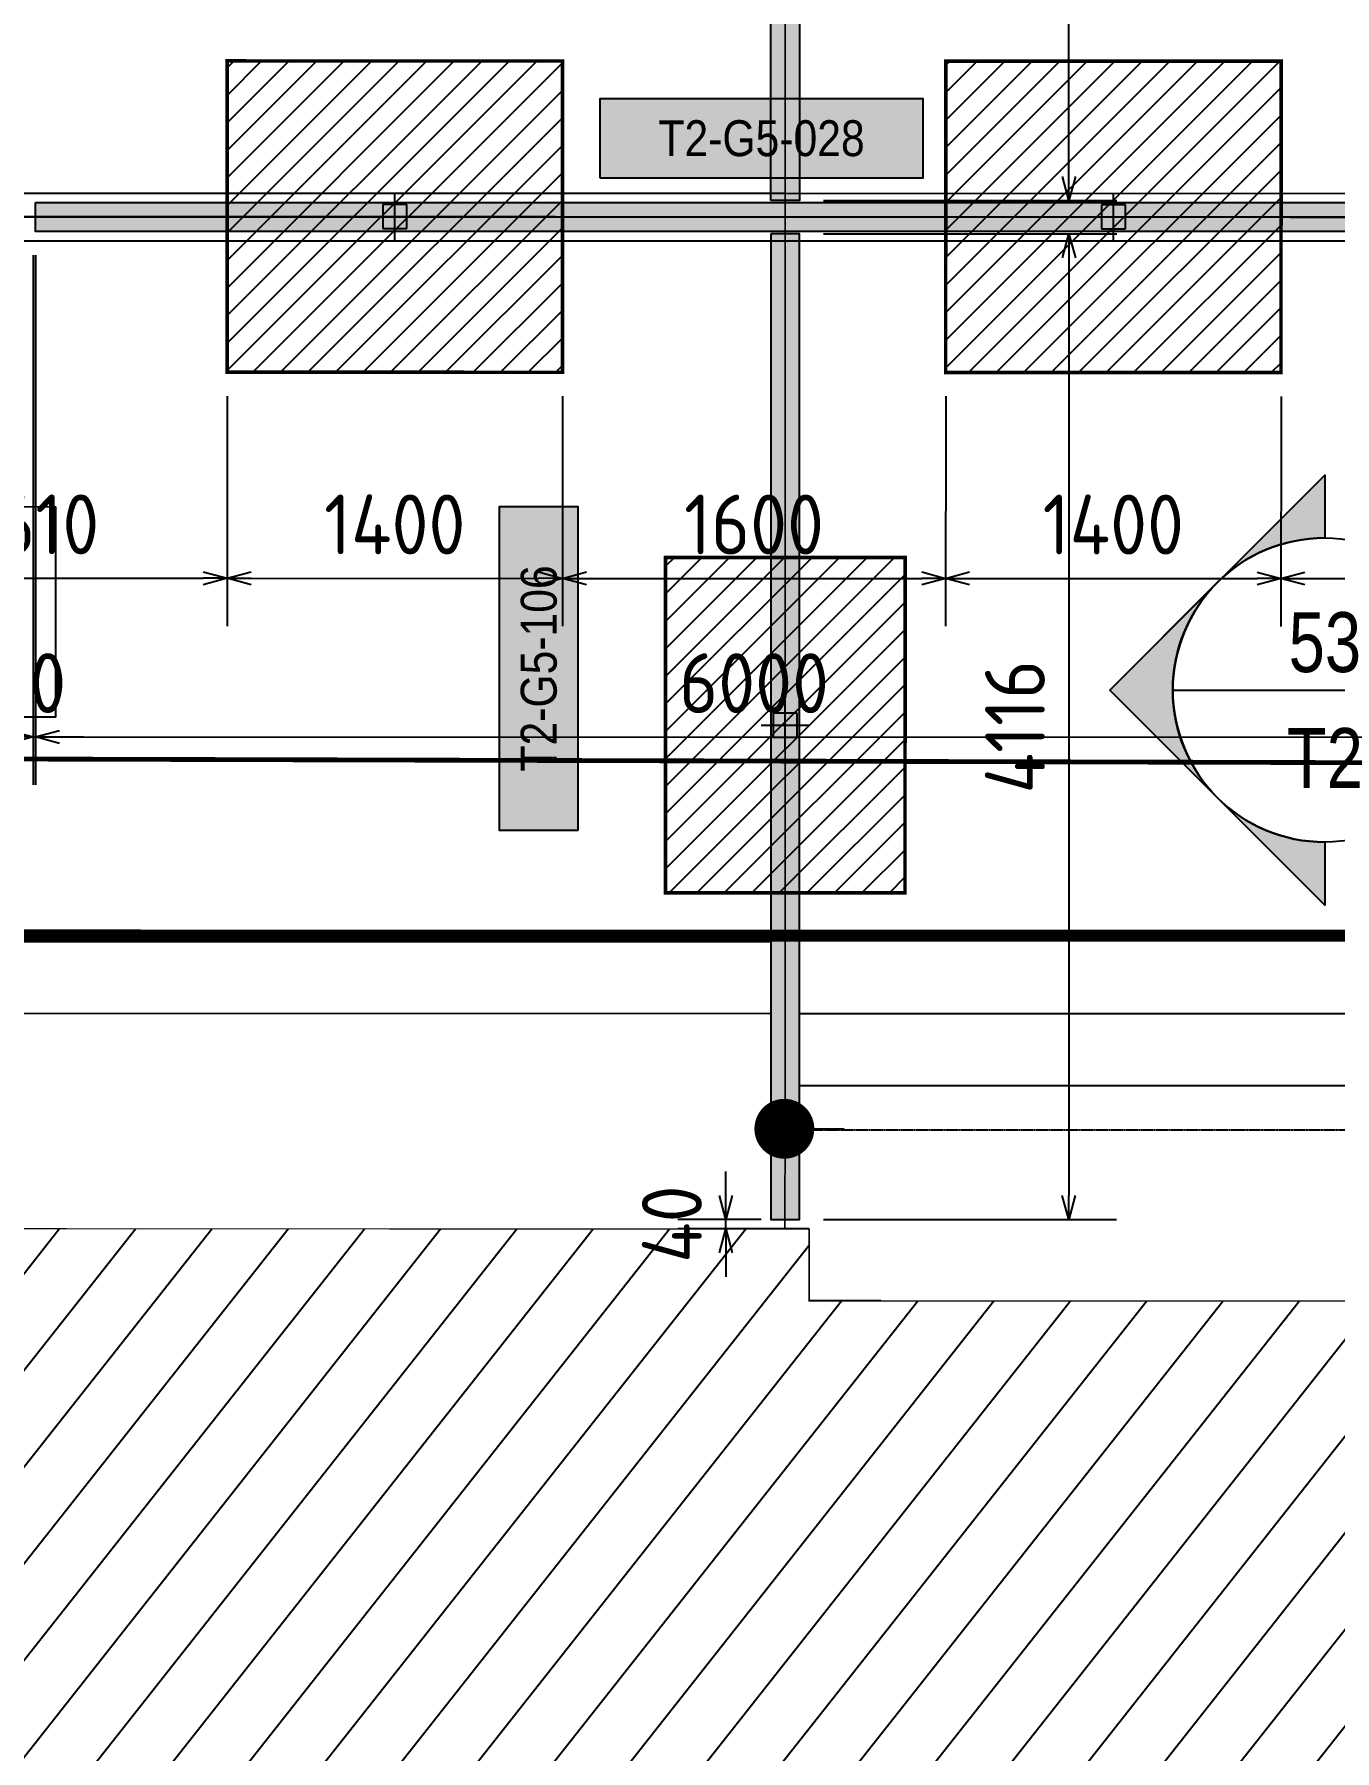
# Model space of a CAD drawing. Header units: centimetres. Extents: x -6122352 to 4157695, y -1694241 to 1947892.
# Drawn here: x 207671 to 213100, y -181190 to -174023 of the extents above; entities that cross this region are included whole.
import ezdxf
from ezdxf.enums import TextEntityAlignment as Align
from ezdxf.xclip import XClip

# ---------------------------------------------------------------- set-up
doc = ezdxf.new("R2010")
doc.units = ezdxf.units.CM
doc.header["$MEASUREMENT"] = 0
doc.header["$XCLIPFRAME"] = 2
doc.header["$PDMODE"] = 66
doc.header["$PDSIZE"] = 100
doc.linetypes.add('DASHED2', pattern=[0.375, 0.25, -0.125])
doc.linetypes.add('XR-AR-END-SETTING OUT PLAN$0$23261-XR-AR-SI-GF$0$HIDDEN', pattern=[0.375, 0.25, -0.125])
for name, color, linetype in [('00-MI-DIM', 7, 'Continuous'), ('23585-XR-AR-BOUNDARY WALLS AND SETBACKS$0$setback', 7, 'XR-AR-END-SETTING OUT PLAN$0$23261-XR-AR-SI-GF$0$HIDDEN'), ('@MI-FOOTINGS', 7, 'Continuous'), ('@MI-MEP', 7, 'Continuous'), ('@MI-REF LAYER', 7, 'Continuous'), ('@MI-TYPE-02', 6, 'Continuous'), ('A-GLASS HATCH', 7, 'Continuous'), ('B_TH_6', 7, 'Continuous'), ('PANEL-TAGS', 7, 'Continuous'), ('XR-AR-END-SETTING OUT PLAN$0$23585-XR-AR-END-GROUND FLOOR$0$A-Flor-Strs', 1, 'Continuous'), ('XR-AR-MID-SETTING OUT FOR MASTER$0$23585-XR-AR-MID-GROUND FLOOR$0$A-Flor-Strs', 1, 'Continuous'), ('XR-AR-MID-SETTING OUT FOR MASTER$0$23585-XR-AR-MID-GROUND FLOOR$0$GS-HATCH-FLOOR TILE', 251, 'Continuous'), ('XREF1$0$S-LEVELS', 2, 'Continuous'), ('XREF1$0$TYPICAL NEW PROFILE', 3, 'Continuous')]:
    doc.layers.add(name, color=color, linetype=linetype)
doc.layers.add('08-Compound Wall-2', color=6, linetype='Continuous', lineweight=25, true_color=0xff00ff)
doc.layers.add('23585-XR-AR-DAMAC PLOT LIMITS$0$1-End units', color=7, linetype='Continuous', lineweight=5, true_color=0xf8991e)
for name, color, linetype, lineweight in [('23585-XR-AR-DAMAC PLOT LIMITS$0$1-Mid units', 41, 'Continuous', 5), ('@ Foundations', 4, 'DASHED2', 50), ('A-ANNO-TEXT', 3, 'Continuous', 25), ('XR-AR-END-SETTING OUT PLAN$0$23585-XR-AR-END-GROUND FLOOR$0$A-GLAZ-SILL', 8, 'Continuous', 5), ('XR-AR-END-SETTING OUT PLAN$0$23585-XR-AR-END-GROUND FLOOR$0$A-GLAZ-WNDO', 232, 'Continuous', 9), ('XR-AR-END-SETTING OUT PLAN$0$23585-XR-AR-END-GROUND FLOOR$0$A-WALL', 7, 'Continuous', 30), ('XR-AR-END-SETTING OUT PLAN$0$23585-XR-AR-END-GROUND FLOOR$0$S-COLS', 51, 'Continuous', 40), ('XR-AR-END-SETTING OUT PLAN$0$23585-XR-AR-END-GROUND FLOOR$0$S-COLS-PATT', 8, 'Continuous', 5), ('XR-AR-MID-SETTING OUT FOR MASTER$0$23585-XR-AR-MID-GROUND FLOOR$0$$A-GLAZ-WNDO', 232, 'Continuous', 9), ('XR-AR-MID-SETTING OUT FOR MASTER$0$23585-XR-AR-MID-GROUND FLOOR$0$A-GLAZ-SILL', 8, 'Continuous', 5), ('XR-AR-MID-SETTING OUT FOR MASTER$0$23585-XR-AR-MID-GROUND FLOOR$0$A-GLAZ-WNDO', 232, 'Continuous', 9), ('XR-AR-MID-SETTING OUT FOR MASTER$0$23585-XR-AR-MID-GROUND FLOOR$0$A-WALL', 7, 'Continuous', 30), ('XR-AR-MID-SETTING OUT FOR MASTER$0$23585-XR-AR-MID-GROUND FLOOR$0$S-COLS', 51, 'Continuous', 40), ('XREF1$0$36-TAGLVL', 23, 'Continuous', 9)]:
    doc.layers.add(name, color=color, linetype=linetype, lineweight=lineweight)
doc.styles.add('Arial Narrow', font='ARIALN.TTF', dxfattribs={"width": 0.95, "height": 500})
doc.styles.add('PANELTAG_STYLE', font='arial.ttf')
doc.styles.add('Schueco-BEMSTIL', font='isocpeur.ttf', dxfattribs={"width": 0.9})
doc.styles.add('XREF1$0$DLT_TEXT', font='romans.shx', dxfattribs={"width": 0.7})
doc.dimstyles.new('MI- JWC-TXT-2.5 MM', dxfattribs={"dimscale": 1.5, "dimtxt": 2.5, "dimasz": 1, "dimexe": 2, "dimexo": 1, "dimgap": 1, "dimtad": 1, "dimdec": 0, "dimdsep": 46, "dimtxsty": 'Schueco-BEMSTIL', "dimblk": 'OPEN30', "dimcen": 0, "dimdle": 2, "dimclrd": 140, "dimclre": 8, "dimclrt": 40, "dimadec": 0, "dimazin": 2, "dimtfac": 1, "dimtdec": 0, "dimtix": 1, "dimtmove": 2, "dimatfit": 3, "dimldrblk": 'OPEN', "dimfxl": 2, "dimlwd": -1, "dimlwe": -1, "dimarcsym": 0})

# ---------------------------------------------------------------- blocks, each defined once
blk = doc.blocks.new('23585-XR-AR-BOUNDARY WALLS AND SETBACKS')
at = {"layer": '08-Compound Wall-2'}
for p, q in [((496662.9044, 2768934.3131), (496666.9578, 2768938.7369)), ((496667.1052, 2768938.6017), (496663.0518, 2768934.1779)), ((496656.7903, 2768927.6404), (496662.9044, 2768934.3131)), ((496663.0518, 2768934.1779), (496656.9378, 2768927.5053))]:
    blk.add_line(p, q, dxfattribs=at)
at = {"layer": '23585-XR-AR-BOUNDARY WALLS AND SETBACKS$0$setback', "ltscale": 40, "const_width": 0.05}
blk.add_lwpolyline([(496708.0406, 2768950.12), (496693.6638, 2768963.2942), (496689.5104, 2768958.7614), (496685.457, 2768954.3376), (496681.4036, 2768949.9138), (496677.3502, 2768945.49), (496673.2968, 2768941.0662), (496669.2434, 2768936.6426), (496665.19, 2768932.2188), (496661.0351, 2768927.6843), (496675.4123, 2768914.5107), (496679.5672, 2768919.0451), (496683.6206, 2768923.4688), (496687.674, 2768927.8926, -0.000006), (496687.674, 2768927.8927), (496691.7274, 2768932.3163), (496695.7808, 2768936.74), (496699.8342, 2768941.1638), (496703.8876, 2768945.5876), (496708.0406, 2768950.12)], format="xyb", dxfattribs=at)
blk = doc.blocks.new('A$C9d9485f6')
at = {"layer": 'A-ANNO-TEXT', "rotation": 312.4881850805905}
blk.add_blockref('23585-XR-AR-BOUNDARY WALLS AND SETBACKS', (-2377088.5348, -1504219.2521), dxfattribs=at)
blk = doc.blocks.new('23585-XR-AR-DAMAC PLOT LIMITS')
at = {"layer": '23585-XR-AR-DAMAC PLOT LIMITS$0$1-End units', "color": 251, "true_color": 0x636466}
for points in [[(496656.7965, 2768927.4991), (496639.1013, 2768943.7127), (496645.2829, 2768950.4591), (496662.9781, 2768934.2455)], [(496656.7965, 2768927.4991), (496662.9781, 2768934.2455), (496680.6731, 2768918.0317), (496674.4915, 2768911.2855)]]:
    blk.add_lwpolyline(points, close=True, dxfattribs=at)
at = {"layer": '23585-XR-AR-DAMAC PLOT LIMITS$0$1-Mid units', "color": 251, "true_color": 0x636466}
for points in [[(496662.9781, 2768934.2455), (496645.2829, 2768950.4591), (496649.3363, 2768954.8829), (496667.0315, 2768938.6693)], [(496662.9781, 2768934.2455), (496667.0315, 2768938.6693), (496684.7265, 2768922.4555), (496680.6731, 2768918.0317)]]:
    blk.add_lwpolyline(points, close=True, dxfattribs=at)
blk = doc.blocks.new('A$Cf093b529')
at = {"layer": 'A-ANNO-TEXT'}
blk.add_blockref('23585-XR-AR-DAMAC PLOT LIMITS', (-495391.9901, -2768603.4419), dxfattribs=at)
blk = doc.blocks.new('A$C62ac5cd4')
at = {"color": 1, "true_color": 0xeb0000, "const_width": 0.008}
blk.add_lwpolyline([(54.2982, -24.0003), (45.148, -24.0002), (39.148, -24.0002), (33.1481, -24.0001), (27.1481, -24.0001), (21.1481, -24.0001), (15.1481, -24.0001), (9.1479, -24), (0.0007, -23.9999), (0, 0), (9.1481, -0.0001), (15.1481, -0.0001), (21.1481, -0.0001), (27.1481, -0.0001), (33.1481, -0.0001), (39.1479, -0.0002), (45.148, -0.0002), (54.2981, -0.0003)], close=True, dxfattribs=at)
blk = doc.blocks.new('A$Ca33b49e3')
at = {"color": 1, "true_color": 0xeb0000, "const_width": 0.008}
blk.add_lwpolyline([(54.2981, -0.0002), (54.2972, -24.0003), (45.1499, -24.0001), (39.1498, -24.0001), (33.1498, -24.0001), (27.1498, -24.0001), (21.15, -24), (15.15, -24), (9.15, -24), (-0.0001, -23.9999), (0, 0), (9.1502, 0), (15.1502, 0), (21.1501, -0.0001), (27.1501, -0.0001), (33.1501, -0.0001), (39.1501, -0.0001), (45.1501, -0.0001)], close=True, dxfattribs=at)
blk = doc.blocks.new('XR-AR-END-SETTING OUT PLAN$0$23585-XR-AR-END-GROUND FLOOR$0$A$C75a8815d')
at = {"layer": 'XR-AR-END-SETTING OUT PLAN$0$23585-XR-AR-END-GROUND FLOOR$0$S-COLS', "color": 252, "lineweight": 30}
blk.add_lwpolyline([(6049.8, 13227.6), (6049.8, 12227.6), (6249.8, 12227.6), (6249.8, 13227.6)], close=True, dxfattribs=at)
blk = doc.blocks.new('XR-AR-END-SETTING OUT PLAN')
at = {"layer": 'XR-AR-END-SETTING OUT PLAN$0$23585-XR-AR-END-GROUND FLOOR$0$A-Flor-Strs', "color": 8}
for points in [[(3000.1, 19773.3), (3000.1, 20973.3), (9090, 20973.2)], [(3300.1, 19773.3), (3300.1, 20673.3), (9090, 20673.3)]]:
    blk.add_lwpolyline(points, dxfattribs=at)
at = {"layer": 'XR-AR-END-SETTING OUT PLAN$0$23585-XR-AR-END-GROUND FLOOR$0$A-GLAZ-SILL', "color": 252}
blk.add_line((3550.1, 19523.4), (8750.1, 19523.4), dxfattribs=at)
at = {"layer": 'XR-AR-END-SETTING OUT PLAN$0$23585-XR-AR-END-GROUND FLOOR$0$A-GLAZ-WNDO', "color": 252}
for p, q in [((6150.1, 19773.4), (3550.1, 19773.4)), ((6150.1, 19773.4), (8750.1, 19773.4)), ((7410.1, 19623.4), (7410.1, 19773.4)), ((7460.1, 19773.4), (7460.1, 19623.4)), ((8700.1, 19623.4), (8700.1, 19773.4)), ((8750.1, 19773.4), (8750.1, 19523.4)), ((3550.1, 19623.4), (6150.1, 19623.4)), ((8750.1, 19623.4), (6150.1, 19623.4))]:
    blk.add_line(p, q, dxfattribs=at)
blk.add_lwpolyline([(7460.1, 19723.4), (8700.1, 19723.4)], dxfattribs=at)
for points in [[(6070.1, 19563.4), (4860.1, 19563.4), (4860.1, 19613.4), (6070.1, 19613.4)], [(6150.1, 19563.4), (6070.1, 19563.4), (6070.1, 19613.4), (6150.1, 19613.4)], [(6150.1, 19563.4), (6230.1, 19563.4), (6230.1, 19613.4), (6150.1, 19613.4)], [(6230.1, 19563.4), (7440.1, 19563.4), (7440.1, 19613.4), (6230.1, 19613.4)], [(7520.1, 19563.4), (7440.1, 19563.4), (7440.1, 19613.4), (7520.1, 19613.4)]]:
    blk.add_lwpolyline(points, close=True, dxfattribs=at)
at = {"layer": 'XR-AR-END-SETTING OUT PLAN$0$23585-XR-AR-END-GROUND FLOOR$0$A-WALL', "color": 8}
for points in [[(9250.1, 19773.3), (8750.1, 19773.4), (8750.1, 19523.3), (9250, 19523.4)], [(9250.1, 6650), (9050.1, 6650), (9050.1, 8750), (6850.1, 8750), (6850.1, 8700), (6750.1, 8700), (6750.1, 8750), (6650.1, 8750), (6650.1, 8850), (6950.1, 8850), (6950.1, 8900), (7050.1, 8900), (7050.1, 8850), (9050.1, 8850), (9050.1, 10350), (7050.1, 10350), (7050.1, 9800), (6950.1, 9800), (6950.1, 10550), (7050.1, 10550), (7050.1, 10450), (9050.1, 10450), (9049.9, 19523.4), (9250, 19523.4)]]:
    blk.add_lwpolyline(points, close=True, dxfattribs=at)
at = {"layer": 'XR-AR-END-SETTING OUT PLAN$0$23585-XR-AR-END-GROUND FLOOR$0$S-COLS-PATT', "color": 8}
blk.add_blockref('XR-AR-END-SETTING OUT PLAN$0$23585-XR-AR-END-GROUND FLOOR$0$A$C75a8815d', (3000.1, 5500), dxfattribs=at)
blk = doc.blocks.new('END UNIT')
at = {"xscale": 0.001, "yscale": 0.001, "zscale": 0.001}
blk.add_blockref('XR-AR-END-SETTING OUT PLAN', (-9.1502, 0), dxfattribs=at)
blk = doc.blocks.new('XR-AR-MID-SETTING OUT FOR MASTER$0$23585-XR-AR-MID-GROUND FLOOR$0$945-4P-1-101-GROUND FLOOR PLAN$0$XR-MIDDLE-GROUND FLOOR PLAN$0$A$C446944C1')
at = {"layer": 'XR-AR-MID-SETTING OUT FOR MASTER$0$23585-XR-AR-MID-GROUND FLOOR$0$A-GLAZ-SILL', "color": 252}
blk.add_line((0, 0), (5.2, 0), dxfattribs=at)
for points in [[(2.2081, -0.0228), (2.2081, -0.1242), (2.0938, -0.0735), (2.2081, -0.0228)], [(2.9919, -0.0228), (2.9919, -0.1242), (3.1062, -0.0735), (2.9919, -0.0228)]]:
    blk.add_lwpolyline(points, dxfattribs=at)
at = {"layer": 'XR-AR-MID-SETTING OUT FOR MASTER$0$23585-XR-AR-MID-GROUND FLOOR$0$A-GLAZ-WNDO', "color": 252}
for p, q in [((5.2, 0.25), (0, 0.25)), ((0, 0.25), (0, 0)), ((0.05, 0.1), (0.05, 0.25)), ((1.285, 0.25), (1.285, 0.1)), ((1.335, 0.1), (1.335, 0.25)), ((3.865, 0.1), (3.865, 0.25)), ((3.915, 0.25), (3.915, 0.1)), ((5.15, 0.1), (5.15, 0.25)), ((5.2, 0.25), (5.2, 0)), ((0, 0.1), (2.6, 0.1)), ((5.2, 0.1), (2.6, 0.1))]:
    blk.add_line(p, q, dxfattribs=at)
for points in [[(1.285, 0.2), (0.05, 0.2)], [(3.915, 0.2), (5.15, 0.2)]]:
    blk.add_lwpolyline(points, dxfattribs=at)
for points in [[(1.225, 0.04), (1.305, 0.04), (1.305, 0.09), (1.225, 0.09)], [(2.52, 0.04), (1.305, 0.04), (1.305, 0.09), (2.52, 0.09)], [(2.6, 0.04), (2.52, 0.04), (2.52, 0.09), (2.6, 0.09)], [(2.6, 0.04), (2.68, 0.04), (2.68, 0.09), (2.6, 0.09)], [(2.68, 0.04), (3.895, 0.04), (3.895, 0.09), (2.68, 0.09)], [(3.975, 0.04), (3.895, 0.04), (3.895, 0.09), (3.975, 0.09)]]:
    blk.add_lwpolyline(points, close=True, dxfattribs=at)
blk = doc.blocks.new('XR-AR-MID-SETTING OUT FOR MASTER$0$23585-XR-AR-MID-GROUND FLOOR$0$A$C08698786')
at = {"layer": 'XR-AR-MID-SETTING OUT FOR MASTER$0$23585-XR-AR-MID-GROUND FLOOR$0$S-COLS', "color": 252, "lineweight": 30}
blk.add_lwpolyline([(-100.1, 18727.6), (-100.1, 17727.6), (99.9, 17727.6), (99.9, 18727.6)], close=True, dxfattribs=at)
blk = doc.blocks.new('XR-AR-MID-SETTING OUT FOR MASTER')
at = {"layer": 'XR-AR-MID-SETTING OUT FOR MASTER$0$23585-XR-AR-MID-GROUND FLOOR$0$A-Flor-Strs', "color": 8}
for p, q in [((60.1, 20672.9), (5940, 20672.7)), ((60, 20372.9), (5940, 20372.7))]:
    blk.add_line(p, q, dxfattribs=at)
at = {"layer": 'XR-AR-MID-SETTING OUT FOR MASTER$0$23585-XR-AR-MID-GROUND FLOOR$0$A-WALL', "color": 8}
for points in [[(100, 19472.7), (-100, 19472.7), (-100, 5500), (100, 5500), (100, 8850.1), (1100, 8850.1), (1100, 8950.1), (100, 8950.1), (100, 10950), (2100, 10950), (2100, 9950.1), (2200, 9950.1), (2200.1, 11150), (2100.1, 11150), (2100, 11050), (100, 11050)], [(100, 19472.7), (400, 19472.7), (400, 19222.7), (100, 19222.7)]]:
    blk.add_lwpolyline(points, close=True, dxfattribs=at)
at = {"layer": 'XR-AR-MID-SETTING OUT FOR MASTER$0$23585-XR-AR-MID-GROUND FLOOR$0$$A-GLAZ-WNDO', "color": 8, "xscale": -1000, "yscale": 1000, "zscale": 1000}
blk.add_blockref('XR-AR-MID-SETTING OUT FOR MASTER$0$23585-XR-AR-MID-GROUND FLOOR$0$945-4P-1-101-GROUND FLOOR PLAN$0$XR-MIDDLE-GROUND FLOOR PLAN$0$A$C446944C1', (5600, 19222.7), dxfattribs=at)
at = {"layer": 'XR-AR-MID-SETTING OUT FOR MASTER$0$23585-XR-AR-MID-GROUND FLOOR$0$GS-HATCH-FLOOR TILE', "color": 8}
blk.add_blockref('XR-AR-MID-SETTING OUT FOR MASTER$0$23585-XR-AR-MID-GROUND FLOOR$0$A$C08698786', (0, 0), dxfattribs=at)
blk = doc.blocks.new('MID UNIT')
at = {"xscale": 0.001, "yscale": 0.001, "zscale": 0.001}
blk.add_blockref('XR-AR-MID-SETTING OUT FOR MASTER', (0, 0), dxfattribs=at)
blk = doc.blocks.new('TH_6')
blk.add_blockref('END UNIT', (495802.3054, 2769163.9966))
blk.add_blockref('MID UNIT', (495802.3054, 2769163.9966))
blk = doc.blocks.new('23585-XR-AR-MALDIVE-3$0$TH_6')
at = {"layer": 'B_TH_6', "xscale": 1.000019685734281, "yscale": 1.000019685734281, "zscale": 1.000019685734281}
blk.add_blockref('TH_6', (-9.7602, -54.513), dxfattribs=at)
at = {"layer": '@ Foundations', "linetype": 'DASHED2', "ltscale": 25}
blk.add_lwpolyline([(495800.9553, 2769177.7888), (495803.6553, 2769177.7888), (495803.6553, 2769183.1388), (495800.9553, 2769183.1388)], close=True, dxfattribs=at)
blk = doc.blocks.new('_Dot')
at = {"color": 0, "linetype": 'ByBlock', "lineweight": -2}
blk.add_line((-0.5, 0), (-1, 0), dxfattribs=at)
at = {"color": 0, "linetype": 'ByBlock', "const_width": 0.5}
blk.add_lwpolyline([(-0.25, 0, 1), (0.25, 0, 1)], format="xyb", close=True, dxfattribs=at)
blk = doc.blocks.new('XREF1$0$LVL  ATTR')
at = {"color": 7}
blk.add_wipeout([(-0.3373, 0.3835), (1.8973, 0.3835), (1.8973, -0.4505), (-0.3373, -0.4505)], dxfattribs=at)
at = {"layer": 'XREF1$0$36-TAGLVL', "extrusion": (-4.88814e-07, 1.40652e-17, 1)}
h = blk.add_hatch(color=252, dxfattribs=at)
h.paths.add_polyline_path([(-0.0654, 0.1563, 0.414214), (-0.2216, 0), (-0.0654, 0)])
h.paths.add_polyline_path([(0.0909, 0), (-0.0654, 0), (-0.0654, -0.1562, 0.414214)])
for p, q in [((-0.0654, -0.2604), (-0.0654, 0.2604)), ((1.3511, 0, 0), (-0.3253, 0, 0))]:
    blk.add_line(p, q, dxfattribs=at)
blk.add_circle((-0.0654, 0, 0), 0.1562, dxfattribs=at)
at = {"layer": 'XREF1$0$S-LEVELS', "color": 1}
blk.add_lwpolyline([(-0.3373, 0.3835), (1.8973, 0.3835), (1.8973, -0.4505), (-0.3373, -0.4505)], close=True, dxfattribs=at)
at = {"layer": 'XREF1$0$TYPICAL NEW PROFILE', "color": 3, "style": 'XREF1$0$DLT_TEXT', "width": 0.7}
for tag, p in [('+0.00M', (0.2413, 0.0671, -0.0001)), ('S.S.L', (0.2413, -0.3453, -0.0001))]:
    blk.add_attdef(tag, p, '', height=0.25, dxfattribs=at)
blk = doc.blocks.new('A$Cc095a7f5')
at = {"color": 1, "true_color": 0xeb0000, "const_width": 0.008}
blk.add_lwpolyline([(54.2982, -24.0003), (45.148, -24.0002), (39.148, -24.0002), (33.1481, -24.0001), (27.1481, -24.0001), (21.1481, -24.0001), (15.1481, -24.0001), (9.1479, -24), (0.0007, -23.9999), (0, 0), (9.1481, -0.0001), (15.1481, -0.0001), (21.1481, -0.0001), (27.1481, -0.0001), (33.1481, -0.0001), (39.1479, -0.0002), (45.148, -0.0002), (54.2981, -0.0003)], close=True, dxfattribs=at)
blk = doc.blocks.new('A$C4030e24e')
at = {"color": 1, "true_color": 0xeb0000, "const_width": 0.008}
blk.add_lwpolyline([(54.2981, -0.0002), (54.2972, -24.0003), (45.1499, -24.0001), (39.1498, -24.0001), (33.1498, -24.0001), (27.1498, -24.0001), (21.15, -24), (15.15, -24), (9.15, -24), (-0.0001, -23.9999), (0, 0), (9.1502, 0), (15.1502, 0), (21.1501, -0.0001), (27.1501, -0.0001), (33.1501, -0.0001), (39.1501, -0.0001), (45.1501, -0.0001)], close=True, dxfattribs=at)
blk = doc.blocks.new('T2-FOOTING PLAN')
at = {"layer": '@MI-FOOTINGS', "transparency": 33554679}
h = blk.add_hatch(dxfattribs=at)
h.set_pattern_fill('ANSI31', color=8, scale=650)
h.paths.add_polyline_path([(-700, 650), (700, 650), (700, -650), (-700, -650)])
at = {"layer": '@MI-FOOTINGS', "color": 160, "true_color": 0x3340f0, "const_width": 15}
blk.add_lwpolyline([(-700, 650), (700, 650), (700, -650), (-700, -650)], close=True, dxfattribs=at)
at = {"layer": '@MI-FOOTINGS', "color": 30}
blk.add_point((0, 0), dxfattribs=at)
blk = doc.blocks.new('_Open30')
at = {"color": 0, "linetype": 'ByBlock', "lineweight": -2}
for p, q in [((-1, 0.268), (0, 0)), ((0, 0), (-1, -0.268)), ((0, 0), (-1, 0))]:
    blk.add_line(p, q, dxfattribs=at)
blk = doc.blocks.new('*D870')
at = {"layer": '00-MI-DIM', "color": 8, "transparency": 16777216}
for p, q in [((206866.1, -175533.7), (206865.9, -176494.1)), ((208476.1, -175534), (208475.9, -176494.4))]:
    blk.add_line(p, q, dxfattribs=at)
at = {"layer": '00-MI-DIM', "color": 140, "transparency": 16777216}
blk.add_line((206965.9, -176294.1), (208376, -176294.4), dxfattribs=at)
at = {"layer": 'Defpoints', "color": 0, "transparency": 16777216}
for p in [(206866.1, -175433.7), (208476.1, -175434), (208476, -176294.4)]:
    blk.add_point(p, dxfattribs=at)
at = {"layer": '00-MI-DIM', "color": 140, "transparency": 16777216, "xscale": 100, "yscale": 100, "zscale": 100}
for p, rotation in [((206865.9, -176294.1), 179.9898439714545), ((208476, -176294.4), 359.9898439714545)]:
    blk.add_blockref('_Open30', p, dxfattribs=dict(at, rotation=rotation))
at = {"layer": '00-MI-DIM', "color": 40, "transparency": 16777216, "insert": (207671, -176069.3), "char_height": 250, "attachment_point": 5, "rotation": 359.98984, "style": 'Schueco-BEMSTIL'}
blk.add_mtext('1610', dxfattribs=at)
blk = doc.blocks.new('_Open')
at = {"color": 0, "linetype": 'ByBlock', "lineweight": -2}
for p, q in [((-1, 0.2), (0, 0)), ((-1, -0.2), (0, 0)), ((0, 0), (-1, 0))]:
    blk.add_line(p, q, dxfattribs=at)
blk = doc.blocks.new('*D871')
at = {"layer": '00-MI-DIM', "color": 8, "transparency": 16777216}
for p, q in [((208476.1, -175534), (208475.9, -176494.4)), ((209876.1, -175534.2), (209875.9, -176494.6))]:
    blk.add_line(p, q, dxfattribs=at)
at = {"layer": '00-MI-DIM', "color": 140, "transparency": 16777216}
blk.add_line((208576, -176294.4), (209776, -176294.6), dxfattribs=at)
at = {"layer": 'Defpoints', "color": 0, "transparency": 16777216}
for p in [(208476.1, -175434), (209876.1, -175434.2), (209876, -176294.6)]:
    blk.add_point(p, dxfattribs=at)
at = {"layer": '00-MI-DIM', "color": 140, "transparency": 16777216, "xscale": 100, "yscale": 100, "zscale": 100}
for p, rotation in [((208476, -176294.4), 179.9898439714545), ((209876, -176294.6), 359.9898439714545)]:
    blk.add_blockref('_Open30', p, dxfattribs=dict(at, rotation=rotation))
at = {"layer": '00-MI-DIM', "color": 40, "transparency": 16777216, "insert": (209176, -176069.5), "char_height": 250, "attachment_point": 5, "rotation": 359.98984, "style": 'Schueco-BEMSTIL'}
blk.add_mtext('1400', dxfattribs=at)
blk = doc.blocks.new('*D872')
at = {"layer": '00-MI-DIM', "color": 8, "transparency": 16777216}
for p, q in [((209876.1, -175534.2), (209875.9, -176494.6)), ((211476.1, -175534.5), (211475.9, -176494.9))]:
    blk.add_line(p, q, dxfattribs=at)
at = {"layer": '00-MI-DIM', "color": 140, "transparency": 16777216}
blk.add_line((209976, -176294.7), (211376, -176294.9), dxfattribs=at)
at = {"layer": 'Defpoints', "color": 0, "transparency": 16777216}
for p in [(209876.1, -175434.2), (211476.1, -175434.5), (211476, -176294.9)]:
    blk.add_point(p, dxfattribs=at)
at = {"layer": '00-MI-DIM', "color": 140, "transparency": 16777216, "xscale": 100, "yscale": 100, "zscale": 100}
for p, rotation in [((209876, -176294.6), 179.9898439714545), ((211476, -176294.9), 359.9898439714545)]:
    blk.add_blockref('_Open30', p, dxfattribs=dict(at, rotation=rotation))
at = {"layer": '00-MI-DIM', "color": 40, "transparency": 16777216, "insert": (210676, -176069.8), "char_height": 250, "attachment_point": 5, "rotation": 359.98984, "style": 'Schueco-BEMSTIL'}
blk.add_mtext('1600', dxfattribs=at)
blk = doc.blocks.new('*D873')
at = {"layer": '00-MI-DIM', "color": 8, "transparency": 16777216}
for p, q in [((211476.1, -175534.5), (211475.9, -176494.9)), ((212876.1, -175534.8), (212875.9, -176495.2))]:
    blk.add_line(p, q, dxfattribs=at)
at = {"layer": '00-MI-DIM', "color": 140, "transparency": 16777216}
blk.add_line((211576, -176294.9), (212776, -176295.2), dxfattribs=at)
at = {"layer": 'Defpoints', "color": 0, "transparency": 16777216}
for p in [(211476.1, -175434.5), (212876.1, -175434.8), (212876, -176295.2)]:
    blk.add_point(p, dxfattribs=at)
at = {"layer": '00-MI-DIM', "color": 140, "transparency": 16777216, "xscale": 100, "yscale": 100, "zscale": 100}
for p, rotation in [((211476, -176294.9), 179.9898439714545), ((212876, -176295.2), 359.9898439714545)]:
    blk.add_blockref('_Open30', p, dxfattribs=dict(at, rotation=rotation))
at = {"layer": '00-MI-DIM', "color": 40, "transparency": 16777216, "insert": (212176, -176070), "char_height": 250, "attachment_point": 5, "rotation": 359.98984, "style": 'Schueco-BEMSTIL'}
blk.add_mtext('1400', dxfattribs=at)
blk = doc.blocks.new('*D874')
at = {"layer": '00-MI-DIM', "color": 8, "transparency": 16777216}
for p, q in [((212876.1, -175534.8), (212875.9, -176495.2)), ((214486.1, -175535.1), (214486, -176495.5))]:
    blk.add_line(p, q, dxfattribs=at)
at = {"layer": '00-MI-DIM', "color": 140, "transparency": 16777216}
blk.add_line((212976, -176295.2), (214386, -176295.4), dxfattribs=at)
at = {"layer": 'Defpoints', "color": 0, "transparency": 16777216}
for p in [(212876.1, -175434.8), (214486.1, -175435.1), (214486, -176295.5)]:
    blk.add_point(p, dxfattribs=at)
at = {"layer": '00-MI-DIM', "color": 140, "transparency": 16777216, "xscale": 100, "yscale": 100, "zscale": 100}
for p, rotation in [((212876, -176295.2), 179.9898439714545), ((214486, -176295.5), 359.9898439714545)]:
    blk.add_blockref('_Open30', p, dxfattribs=dict(at, rotation=rotation))
at = {"layer": '00-MI-DIM', "color": 40, "transparency": 16777216, "insert": (213681, -176070.3), "char_height": 250, "attachment_point": 5, "rotation": 359.98984, "style": 'Schueco-BEMSTIL'}
blk.add_mtext('1610', dxfattribs=at)
blk = doc.blocks.new('*D903')
at = {"layer": '00-MI-DIM', "color": 8, "transparency": 16777216}
for p, q in [((207666.4, -174944.5), (207666, -177157)), ((207676.5, -174945.7), (207676.1, -177157))]:
    blk.add_line(p, q, dxfattribs=at)
at = {"layer": '00-MI-DIM', "color": 140, "transparency": 16777216}
for p, q in [((207566, -176956.9), (207466, -176956.9)), ((207666, -176957), (207676.1, -176957)), ((207776.1, -176957), (207876.1, -176957))]:
    blk.add_line(p, q, dxfattribs=at)
at = {"layer": 'Defpoints', "color": 0, "transparency": 16777216}
for p in [(207666.4, -174844.5), (207676.5, -174845.7), (207676.1, -176957)]:
    blk.add_point(p, dxfattribs=at)
at = {"layer": '00-MI-DIM', "color": 140, "transparency": 16777216, "xscale": 100, "yscale": 100, "zscale": 100}
for p, rotation in [((207666, -176957), 359.9898439714545), ((207676.1, -176957), 179.9898439714545)]:
    blk.add_blockref('_Open30', p, dxfattribs=dict(at, rotation=rotation))
at = {"layer": '00-MI-DIM', "color": 40, "transparency": 16777216, "insert": (207671.1, -176732), "char_height": 250, "attachment_point": 5, "rotation": 359.98984, "style": 'Schueco-BEMSTIL'}
blk.add_mtext('10', dxfattribs=at)
blk = doc.blocks.new('*D904')
at = {"layer": '00-MI-DIM', "color": 8, "transparency": 16777216}
for p, q in [((207676.5, -174945.7), (207676.1, -177157)), ((213676.4, -174945.6), (213676, -177158))]:
    blk.add_line(p, q, dxfattribs=at)
at = {"layer": '00-MI-DIM', "color": 140, "transparency": 16777216}
blk.add_line((207776.1, -176957), (213576, -176958), dxfattribs=at)
at = {"layer": 'Defpoints', "color": 0, "transparency": 16777216}
for p in [(207676.5, -174845.7), (213676.4, -174845.6), (213676, -176958)]:
    blk.add_point(p, dxfattribs=at)
at = {"layer": '00-MI-DIM', "color": 140, "transparency": 16777216, "xscale": 100, "yscale": 100, "zscale": 100}
for p, rotation in [((207676.1, -176957), 179.9898439714545), ((213676, -176958), 359.9898439714545)]:
    blk.add_blockref('_Open30', p, dxfattribs=dict(at, rotation=rotation))
at = {"layer": '00-MI-DIM', "color": 40, "transparency": 16777216, "insert": (210676.1, -176732.5), "char_height": 250, "attachment_point": 5, "rotation": 359.98984, "style": 'Schueco-BEMSTIL'}
blk.add_mtext('6000', dxfattribs=at)
blk = doc.blocks.new('PANELTAG')
at = {"layer": 'PANEL-TAGS', "color": 1}
blk.add_lwpolyline([(-13.5, -3.3), (13.5, -3.3), (13.5, 3.3), (-13.5, 3.3)], close=True, dxfattribs=at)
at = {"layer": 'PANEL-TAGS', "color": 40, "true_color": 0xffd700}
blk.add_solid([(-13.5, -3.3), (13.5, -3.3), (-13.5, 3.3), (13.5, 3.3)], dxfattribs=at)
at = {"layer": 'PANEL-TAGS', "color": 5, "style": 'PANELTAG_STYLE', "width": 0.85}
blk.add_attdef('TAGNO', text='', height=3, dxfattribs=at).set_placement((0, 0), align=Align.MIDDLE)
blk = doc.blocks.new('*D3689')
at = {"layer": '@MI-TYPE-02', "color": 8, "transparency": 16777216}
for p, q in [((161.3, 4184.7), (1384.5, 4184.7)), ((160, 68.8), (1384.5, 68.8))]:
    blk.add_line(p, q, dxfattribs=at)
at = {"layer": '@MI-TYPE-02', "color": 140, "transparency": 16777216}
blk.add_line((1184.5, 168.8), (1184.5, 4084.7), dxfattribs=at)
at = {"layer": 'Defpoints', "color": 0, "transparency": 16777216}
for p in [(61.3, 4184.7), (1184.5, 4184.7), (60, 68.8)]:
    blk.add_point(p, dxfattribs=at)
at = {"layer": '@MI-TYPE-02', "color": 140, "transparency": 16777216, "xscale": 100, "yscale": 100, "zscale": 100}
for p, rotation in [((1184.5, 4184.7), 90), ((1184.5, 68.8), 270)]:
    blk.add_blockref('_Open30', p, dxfattribs=dict(at, rotation=rotation))
at = {"layer": '@MI-TYPE-02', "color": 40, "transparency": 16777216, "insert": (959.5, 2126.8), "char_height": 250, "attachment_point": 5, "rotation": 90, "style": 'Schueco-BEMSTIL'}
blk.add_mtext('4116', dxfattribs=at)
blk = doc.blocks.new('*D3690')
at = {"layer": '@MI-TYPE-02', "color": 8, "transparency": 16777216}
for p, q in [((160, -70.9), (1384.5, -71.3)), ((159.9, -4186.9), (1383.2, -4187.3))]:
    blk.add_line(p, q, dxfattribs=at)
at = {"layer": '@MI-TYPE-02', "color": 140, "transparency": 16777216}
blk.add_line((1184.5, -171.3), (1183.2, -4087.2), dxfattribs=at)
at = {"layer": 'Defpoints', "color": 0, "transparency": 16777216}
for p in [(60, -70.9), (59.9, -4186.9), (1183.2, -4187.2)]:
    blk.add_point(p, dxfattribs=at)
at = {"layer": '@MI-TYPE-02', "color": 140, "transparency": 16777216, "xscale": 100, "yscale": 100, "zscale": 100}
for p, rotation in [((1184.5, -71.3), 89.98108695238069), ((1183.2, -4187.2), 269.9810869523807)]:
    blk.add_blockref('_Open30', p, dxfattribs=dict(at, rotation=rotation))
at = {"layer": '@MI-TYPE-02', "color": 40, "transparency": 16777216, "insert": (958.9, -2129.2), "char_height": 250, "attachment_point": 5, "rotation": 89.98109, "style": 'Schueco-BEMSTIL'}
blk.add_mtext('4116', dxfattribs=at)
blk = doc.blocks.new('T2-SINGLE FOOTING')
at = {"layer": '@MI-FOOTINGS', "transparency": 33554679}
h = blk.add_hatch(dxfattribs=at)
h.set_pattern_fill('ANSI31', color=8, scale=650)
h.paths.add_polyline_path([(-700, 500), (700, 500), (700, -500), (-700, -500)])
at = {"layer": '@MI-FOOTINGS', "color": 62, "const_width": 15}
blk.add_lwpolyline([(-700, 500), (700, 500), (700, -500), (-700, -500)], close=True, dxfattribs=at)
at = {"layer": '@MI-FOOTINGS', "color": 30}
blk.add_point((0, 0), dxfattribs=at)
blk = doc.blocks.new('*D3000')
at = {"layer": '@MI-TYPE-02', "color": 140, "transparency": 16777216}
for p, q in [((210558.1, -178871.8), (210558.1, -178771.8)), ((210558.1, -179011.7), (210558.1, -178971.8)), ((210558.1, -179111.7), (210558.1, -179211.7))]:
    blk.add_line(p, q, dxfattribs=at)
at = {"layer": '@MI-TYPE-02', "color": 8, "transparency": 16777216}
for p, q in [((210705.7, -178971.8), (210358.1, -178971.8)), ((210705.7, -179011.7), (210358.1, -179011.7))]:
    blk.add_line(p, q, dxfattribs=at)
at = {"layer": 'Defpoints', "color": 0, "transparency": 16777216}
for p in [(210558.1, -178971.8), (210805.7, -178971.8), (210805.7, -179011.7)]:
    blk.add_point(p, dxfattribs=at)
at = {"layer": '@MI-TYPE-02', "color": 140, "transparency": 16777216, "xscale": 100, "yscale": 100, "zscale": 100}
for p, rotation in [((210558.1, -178971.8), 270), ((210558.1, -179011.7), 90)]:
    blk.add_blockref('_Open30', p, dxfattribs=dict(at, rotation=rotation))
at = {"layer": '@MI-TYPE-02', "color": 40, "transparency": 16777216, "insert": (210333.1, -178991.7), "char_height": 250, "attachment_point": 5, "rotation": 90, "style": 'Schueco-BEMSTIL'}
blk.add_mtext('40', dxfattribs=at)
blk = doc.blocks.new('*U3659')
h = blk.add_hatch(color=94)
edge = h.paths.add_edge_path()
edge.add_line((0, -6.35), (0, -8.98))
edge.add_line((0, -8.98), (-8.98, 0))
edge.add_line((-8.98, 0), (0, 8.98))
edge.add_line((0, 8.98), (0, 6.35))
edge.add_arc((0, 0), 6.35, 90, 270)
at = {"color": 94}
blk.add_line((-6.35, 0), (6.35, 0), dxfattribs=at)
blk.add_lwpolyline([(0, -6.35), (0, -8.98), (-8.98, 0), (0, 8.98), (0, 6.35, 1)], format="xyb", close=True, dxfattribs=at)
blk.add_lwpolyline([(-4.49, 4.49, 0.414214), (-4.49, -4.49), (-8.98, 0), (-4.49, 4.49)], format="xyb", close=True)
blk.add_circle((0, 0), 6.35, dxfattribs=at)
at = {"style": 'Arial Narrow', "width": 0.95, "flags": 8}
blk.add_attdef('VIEWNUMBER', text='', height=2.5, dxfattribs=at).set_placement((0, 0), align=Align.BOTTOM_CENTER)
blk.add_attdef('SHEETNUMBER', text='', height=2.5, dxfattribs=at).set_placement((0, -1.588), align=Align.TOP_CENTER)
blk = doc.blocks.new('G8-partition walls')
at = {"layer": 'A-GLASS HATCH'}
h = blk.add_hatch(color=6, dxfattribs=at)
h.dxf.hatch_style = 1
h.paths.add_polyline_path([(-60, 68.8), (-58.7, 4184.8), (61.3, 4184.7), (60, 68.8)])
h = blk.add_hatch(color=6, dxfattribs=at)
h.dxf.hatch_style = 1
h.paths.add_polyline_path([(-60, -70.9), (-60.1, -4186.9), (59.9, -4186.9), (60, -70.9)])
at = {"layer": '@MI-TYPE-02', "color": 6}
for points in [[(-60, 68.8), (-58.7, 4184.8), (61.3, 4184.7), (60, 68.8)], [(-60, -70.9), (-60.1, -4186.9), (59.9, -4186.9), (60, -70.9)]]:
    blk.add_lwpolyline(points, close=True, dxfattribs=at)
at = {"layer": '@MI-FOOTINGS', "xscale": -1, "rotation": 89.98108695186909}
blk.add_blockref('T2-SINGLE FOOTING', (0, -2122.9), dxfattribs=at)
at = {"layer": '@MI-TYPE-02'}
for base, p1, p2, angle, picture, middle in [((1184.5, 4184.7), (60, 68.8), (61.3, 4184.7), 90, '*D3689', (959.5, 2126.8)), ((1183.2, -4187.2), (60, -70.9), (59.9, -4186.9), 269.98109, '*D3690', (958.9, -2129.2))]:
    dim = blk.add_linear_dim(base=base, p1=p1, p2=p2, angle=angle, dimstyle='MI- JWC-TXT-2.5 MM', dxfattribs=at)
    dim.commit()
    dim.dimension.update_dxf_attribs({"geometry": picture, "text_midpoint": middle})

msp = doc.modelspace()

# ---------------------------------------------------------------- block references
at = {"layer": '@MI-MEP', "color": 10, "xscale": 1000, "yscale": 1000, "zscale": 1000}
for name, p, rotation in [('A$C62ac5cd4', (255953.13466, -174793.54731), 179.9901620519291), ('A$Ca33b49e3', (201654.98692, -174783.95629), 359.9921241328008)]:
    msp.add_blockref(name, p, dxfattribs=dict(at, rotation=rotation))
at = {"layer": '@MI-REF LAYER', "xscale": 1000, "yscale": 1000, "zscale": 1000}
msp.add_blockref('A$C9d9485f6', (-23958.95046, 48155.57226), dxfattribs=at)
at = {"layer": '@MI-REF LAYER', "xscale": 1000, "yscale": 1000, "zscale": 1000, "rotation": 312.4882903633292}
msp.add_blockref('A$Cf093b529', (-891608.73293, 539022.72011), dxfattribs=at)
at = {"layer": '@MI-REF LAYER', "color": 10, "xscale": 1000, "yscale": 1000, "zscale": 1000, "rotation": 179.9893265042863}
msp.add_blockref('A$Cc095a7f5', (255954.39779, -174793.54754), dxfattribs=at)
at = {"layer": 'PANEL-TAGS'}
ref = msp.add_blockref('PANELTAG', (210707.42971, -174456.55449), dxfattribs=dict(at, xscale=50, yscale=50, zscale=50))
ref.add_attrib('TAGNO', 'T2-G5-028', dxfattribs={"color": 5, "height": 150, "style": 'PANELTAG_STYLE', "width": 0.85}).set_placement((210707.42971, -174456.55449), align=Align.MIDDLE_CENTER)

# ---------------------------------------------------------------- next in the draw order: block references
at = {"layer": '@MI-REF LAYER'}
ref = msp.add_blockref('23585-XR-AR-MALDIVE-3$0$TH_6', (-496073033.02275, -2769276523.70792), dxfattribs=dict(at, xscale=1000, yscale=1000, zscale=1000, rotation=359.9900366873122))
XClip(ref).set_block_clipping_path([(495793.2153440099, 2769163.9965278879), (495847.2526438804, 2769163.9980816934), (495847.2535734456, 2769187.9362377487), (495838.3168886402, 2769187.8963888632), (495832.3168848935, 2769187.89635137), (495826.3168800613, 2769187.8963138792), (495820.3168752268, 2769187.8962763874), (495814.3168703942, 2769187.8962388965), (495808.3170107673, 2769187.8963365192), (495802.3170081871, 2769187.8962990278), (495793.2156468914, 2769187.9363993215)])

# ---------------------------------------------------------------- next in the draw order: hatches: boundary and pattern name
at = {"layer": '@MI-TYPE-02'}
h = msp.add_hatch(color=256, dxfattribs=at)
h.dxf.hatch_style = 1
h.paths.add_polyline_path([(207676.0617, -174725.65484), (213675.99649, -174725.58821), (213676.42278, -174845.58745), (207676.48799, -174845.65408)])

# ---------------------------------------------------------------- next in the draw order: linework, layer by layer
msp.add_lwpolyline([(207676.0617, -174725.65484), (213675.99649, -174725.58821), (213676.42278, -174845.58745), (207676.48799, -174845.65408)], close=True, dxfattribs=at)

# ---------------------------------------------------------------- next in the draw order: block references
at = {"layer": '00-MI-DIM'}
ref = msp.add_blockref('*U3659', (213059.2112, -176761.06037, 0), dxfattribs=dict(at, xscale=100, yscale=100, zscale=100))
ref.add_attrib('VIEWNUMBER', '53', dxfattribs={"layer": '0', "height": 250, "style": 'Arial Narrow', "width": 0.95}).set_placement((213059.2112, -176761.06037, 0), align=Align.BOTTOM_CENTER)
ref.add_attrib('SHEETNUMBER', 'T2', dxfattribs={"layer": '0', "height": 250, "style": 'Arial Narrow', "width": 0.95}).set_placement((213059.2112, -176919.81037, 0), align=Align.TOP_CENTER)
at = {"layer": '@MI-FOOTINGS', "rotation": 359.9898439714545}
for p in [(209176.23359, -174784.10111), (212176.23354, -174784.63288)]:
    msp.add_blockref('T2-FOOTING PLAN', p, dxfattribs=at)
at = {"layer": '@MI-REF LAYER', "color": 7}
ref = msp.add_blockref('XREF1$0$LVL  ATTR', (205766.04096, -176470.0848, 0.15112), dxfattribs=dict(at, xscale=-1051.480567989675, yscale=1051.480567989676, zscale=1051.480567989675, rotation=179.9900720295695))
ref.add_attrib('S.S.L', 'B.Y.L(DMD)', (206009.10465, -176369.95528), dxfattribs={"layer": 'XREF1$0$TYPICAL NEW PROFILE', "color": 3, "height": 262.870142, "rotation": 359.990075321, "style": 'XREF1$0$DLT_TEXT', "width": 0.7})
ref.add_attrib('+0.00M', '+37.74M ', (206006.80129, -176819.28988), dxfattribs={"layer": 'XREF1$0$TYPICAL NEW PROFILE', "color": 3, "height": 262.870142, "rotation": 359.990075321, "style": 'XREF1$0$DLT_TEXT', "width": 0.7})
at = {"layer": '@MI-REF LAYER', "extrusion": (7.32549e-12, 6.92406e-09, 1), "xscale": -250, "yscale": 250, "zscale": 250, "rotation": 359.8945074393388}
msp.add_blockref('_Dot', (210802.56338, -178593.2926, -22.46146), dxfattribs=at)
at = {"layer": 'PANEL-TAGS', "color": 94}
ref = msp.add_blockref('PANELTAG', (209777.0986, -176670.88327), dxfattribs=dict(at, xscale=50.00000000000001, yscale=50.00000000000001, zscale=50.00000000000001, rotation=90.00000000000001))
ref.add_attrib('TAGNO', 'T2-G5-106', dxfattribs={"color": 5, "height": 150, "rotation": 90, "style": 'PANELTAG_STYLE', "width": 0.85}).set_placement((209777.0986, -176670.88327), align=Align.MIDDLE_CENTER)

# ---------------------------------------------------------------- next in the draw order: dimensions: what is measured, and where the dimension line sits
at = {"layer": '00-MI-DIM'}
for base, p1, p2, picture, middle in [((209875.96585, -176294.64126), (208476.11839, -175433.97702), (209876.11836, -175434.22518), '*D871', (209176.00574, -176069.51718)), ((211475.96582, -176294.92487), (209876.11836, -175434.22518), (211476.11834, -175434.50879), '*D872', (210676.00572, -176069.78306)), ((212875.9658, -176295.17302), (211476.11834, -175434.50879), (212876.11832, -175434.75695), '*D873', (212176.0057, -176070.04895)), ((214485.99113, -176295.45841), (212876.11832, -175434.75695), (214486.14364, -175435.11209), '*D874', (213681.01835, -176070.31572))]:
    dim = msp.add_linear_dim(base=base, p1=p1, p2=p2, angle=359.989843971, dimstyle='MI- JWC-TXT-2.5 MM', dxfattribs=at)
    dim.commit()
    dim.dimension.update_dxf_attribs({"geometry": picture, "text_midpoint": middle})

# ---------------------------------------------------------------- next in the draw order: wipeouts: each hides what was drawn before it
at = {"color": 10}
msp.add_wipeout([(252953.92931, -193292.59913), (252956.45607, -179019.0462), (246707.92775, -179017.94346), (246706.41465, -179318.59646), (210905.45956, -179312.40839), (210905.56034, -179011.7339), (204655.2718, -179010.81745), (204653.18021, -193284.19998), (252953.92313, -193292.59913)], dxfattribs=at).dxf.layer = '@MI-REF LAYER'

# ---------------------------------------------------------------- next in the draw order: hatches: boundary and pattern name
at = {"layer": '@MI-REF LAYER', "transparency": 33554508}
h = msp.add_hatch(dxfattribs=at)
h.set_pattern_fill('ANSI31', color=256, scale=2000, angle=186.72236)
h.paths.add_polyline_path([(252953.92407, -193292.59913), (252956.45607, -179019.0462), (246706.33236, -179019.40476), (246706.41465, -179318.58315), (210905.2087, -179312.35759), (210905.26097, -179011.7338), (204655.27183, -179010.64699), (204653.17897, -193284.19998)])

# ---------------------------------------------------------------- next in the draw order: linework, layer by layer
at = {"layer": '@MI-REF LAYER', "color": 1, "const_width": 20}
msp.add_lwpolyline([(201765.6078, -174807.81719), (204444.23816, -177040.55215), (224446.97856, -177095.11338), (224437.18232, -180062.79439), (224446.97856, -177095.11338), (253038.44647, -177164.71096), (255710.45055, -174821.45856)], dxfattribs=at)
at = {"layer": '@MI-REF LAYER', "linetype": 'DASHED2', "extrusion": (1.72695e-12, -7.46019e-09, 1), "elevation": -22.45889}
msp.add_lwpolyline([(210802.56426, -178597.0952), (231027.62688, -178597.36164), (231584.33803, -179334.20484)], dxfattribs=at)
at = {"layer": '@MI-REF LAYER', "const_width": 5}
msp.add_lwpolyline([(252953.92407, -193292.59913), (252956.45607, -179019.0462), (246706.33236, -179019.40476), (246706.41465, -179318.58315), (210905.2087, -179312.35759), (210905.26097, -179011.7338), (204655.27183, -179010.64699), (204653.17897, -193284.19998)], close=True, dxfattribs=at)

# ---------------------------------------------------------------- next in the draw order: block references
at = {"layer": '@MI-REF LAYER', "color": 10, "xscale": 1000, "yscale": 1000, "zscale": 1000, "rotation": 359.9934397379834}
msp.add_blockref('A$C4030e24e', (201656.2499, -174785.20324), dxfattribs=at)
at = {"layer": '@MI-TYPE-02', "color": 240, "true_color": 0xed1f24}
msp.add_blockref('G8-partition walls', (210806.44585, -174784.88534), dxfattribs=at)

# ---------------------------------------------------------------- next in the draw order: dimensions: what is measured, and where the dimension line sits
at = {"layer": '00-MI-DIM'}
for base, p1, p2, picture, middle in [((207676.11375, -176956.95267), (207666.39778, -174844.52214), (207676.48799, -174845.65408), '*D903', (207671.10842, -176731.95178)), ((213676.04834, -176958.0162), (207676.48799, -174845.65408), (213676.42278, -174845.58745), '*D904', (210676.12093, -176732.48444)), ((208475.96587, -176294.3931), (206866.09331, -175433.69163), (208476.11839, -175433.97702), '*D870', (207670.99322, -176069.25041))]:
    dim = msp.add_linear_dim(base=base, p1=p1, p2=p2, angle=359.989843971, dimstyle='MI- JWC-TXT-2.5 MM', dxfattribs=at)
    dim.commit()
    dim.dimension.update_dxf_attribs({"geometry": picture, "text_midpoint": middle})
at = {"layer": '@MI-TYPE-02', "color": 240, "true_color": 0xed1f24}
dim = msp.add_linear_dim(base=(210558.13471, -178971.75963), p1=(210805.67076, -179011.71925), p2=(210805.67188, -178971.75963), angle=90, dimstyle='MI- JWC-TXT-2.5 MM', dxfattribs=at)
dim.commit()
dim.dimension.update_dxf_attribs({"geometry": '*D3000', "text_midpoint": (210333.13471, -178991.73944)})

doc.saveas('drawing.dxf')
